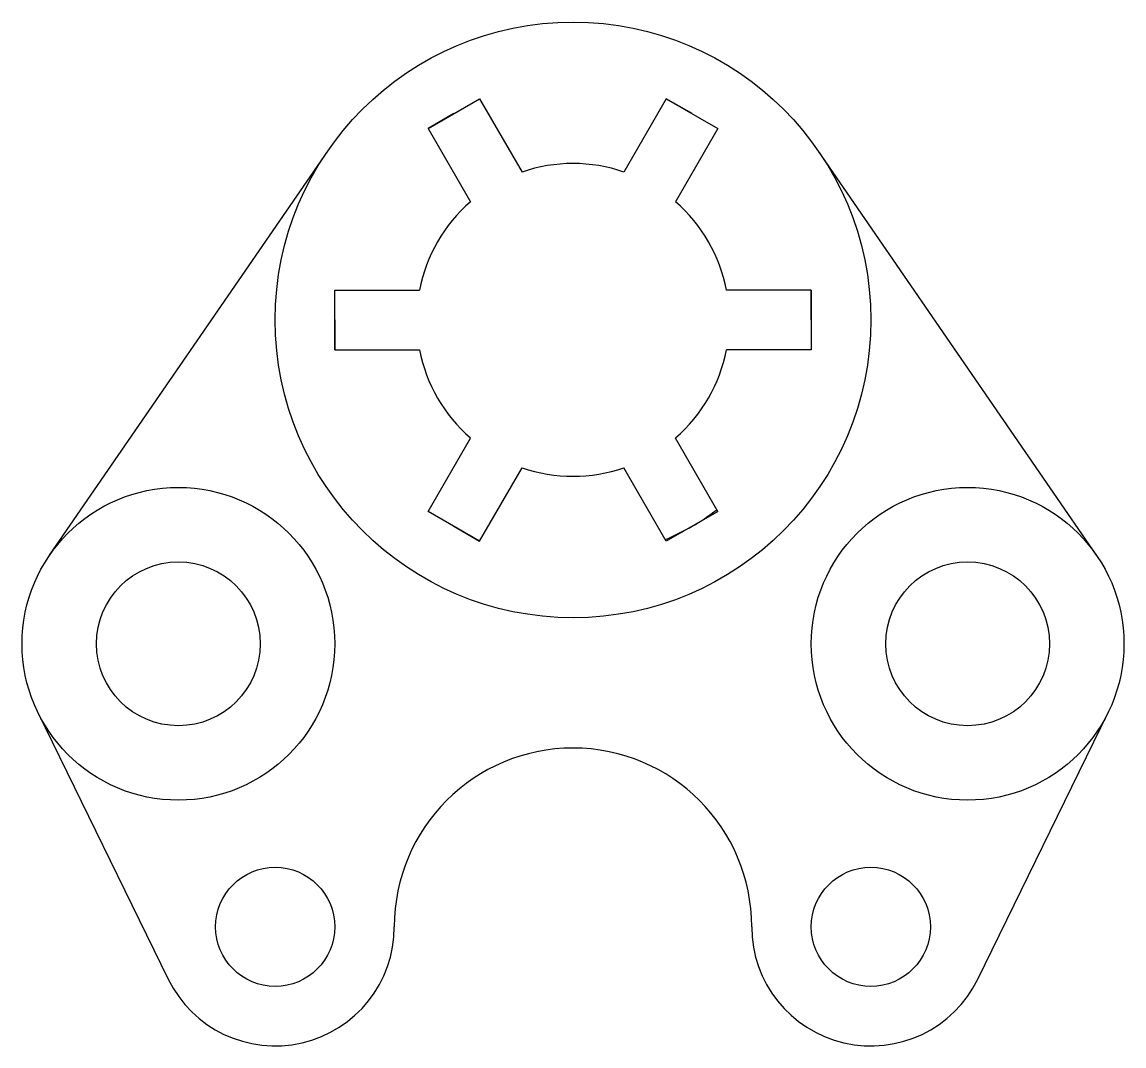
# Model space of a CAD drawing. Header units: millimetres. Extents: x 1426 to 2896, y 654 to 1448.
# Drawn here: x 1426.3 to 1574.3, y 654.2 to 791.7 of the extents above; entities outside this region: 1.
import ezdxf

# ---------------------------------------------------------------- set-up
doc = ezdxf.new("R2010")
doc.units = ezdxf.units.MM

# ---------------------------------------------------------------- blocks, each defined once
blk = doc.blocks.new('*U4')
for p, q in [((5.69, 4), (-5.69, 4)), ((5.69, 0), (5.69, 4)), ((5.69, 4), (5.69, -4)), ((5.69, -4), (-5.69, -4))]:
    blk.add_line(p, q)
blk = doc.blocks.new('*U5')
at = {"color": 0, "linetype": 'ByBlock', "lineweight": -2, "transparency": 16777216}
for p, rotation in [((1487.18, 774.51), 120), ((1513.49, 774.51), 59.99999999999999), ((1474.03, 751.73), 180), ((1487.18, 728.94), 239.9999999999999), ((1513.49, 728.94), 299.9999999999999)]:
    blk.add_blockref('*U4', p, dxfattribs=dict(at, rotation=rotation))
blk.add_blockref('*U4', (1526.65, 751.73), dxfattribs=at)
blk = doc.blocks.new('*U53')
for p, q in [((5.69, 4), (-5.69, 4)), ((5.69, 0), (5.69, 4)), ((5.69, 4), (5.69, -4)), ((5.69, -4), (-5.69, -4))]:
    blk.add_line(p, q)
blk = doc.blocks.new('*U54')
at = {"color": 0, "linetype": 'ByBlock', "lineweight": -2, "transparency": 16777216}
for p, rotation in [((1487.18, 774.51), 120), ((1513.49, 774.51), 59.99999999999999), ((1474.03, 751.73), 180), ((1487.18, 728.94), 239.9999999999999), ((1513.49, 728.94), 299.9999999999999)]:
    blk.add_blockref('*U53', p, dxfattribs=dict(at, rotation=rotation))
blk.add_blockref('*U53', (1526.65, 751.73), dxfattribs=at)
blk = doc.blocks.new('*U51')
for p, q in [((-70.3, -31.59), (-32.95, 22.68)), ((70.3, -31.59), (32.95, 22.68)), ((-32, -4), (-32, 4)), ((-32, 4), (-20.62, 4)), ((-32, 0), (-32, -4)), ((-32, -4), (-20.62, -4)), ((-71.87, -52.72), (-54.38, -88.52)), ((54.38, -88.52), (71.87, -52.72))]:
    blk.add_line(p, q)
for centre, radius in [((0, 0), 40), ((-53, -43.5), 21), ((53, -43.5), 21), ((-53, -43.5), 11), ((53, -43.5), 11), ((-40, -81.5), 8), ((40, -81.5), 8)]:
    blk.add_circle(centre, radius)
for centre, radius, start, end in [((0, 0), 21, 70.9806, 109.0194), ((0, 0), 21, 130.9806, 169.0194), ((0, 0), 21, 10.9806, 49.0194), ((0, 0), 21, 190.9806, 229.0194), ((0, 0), 21, 310.9806, 349.0194), ((0, 0), 21, 250.9806, 289.0194), ((0, 0), 32, 292.8192, 307.1808), ((0, -81.5), 24, 0, 180), ((-40, -81.5), 16, 206.0377, 0), ((40, -81.5), 16, 180, 333.9623)]:
    blk.add_arc(centre, radius, start, end)
blk.add_blockref('*U54', (-1500.34, -751.73))

msp = doc.modelspace()

# ---------------------------------------------------------------- linework, layer by layer
for p, q in [((1430.04, 720.13), (1467.39, 774.4)), ((1570.64, 720.13), (1533.29, 774.4)), ((1468.34, 747.73), (1468.34, 755.73)), ((1468.34, 755.73), (1479.72, 755.73)), ((1468.34, 751.73), (1468.34, 747.73)), ((1468.34, 747.73), (1479.72, 747.73)), ((1428.47, 699.01), (1445.96, 663.2)), ((1554.71, 663.2), (1572.21, 699.01))]:
    msp.add_line(p, q)
for centre, radius in [((1500.34, 751.73), 40), ((1447.34, 708.23), 21), ((1553.34, 708.23), 21), ((1447.34, 708.23), 11), ((1553.34, 708.23), 11), ((1460.34, 670.23), 8), ((1540.34, 670.23), 8)]:
    msp.add_circle(centre, radius)
for centre, radius, start, end in [((1500.34, 751.73), 21, 70.9806, 109.0194), ((1500.34, 751.73), 21, 130.9806, 169.0194), ((1500.34, 751.73), 21, 10.9806, 49.0194), ((1500.34, 751.73), 21, 190.9806, 229.0194), ((1500.34, 751.73), 21, 310.9806, 349.0194), ((1500.34, 751.73), 21, 250.9806, 289.0194), ((1500.34, 751.73), 32, 292.8192, 307.1808), ((1500.34, 670.23), 24, 0, 180), ((1460.34, 670.23), 16, 206.0377, 0), ((1540.34, 670.23), 16, 180, 333.9623)]:
    msp.add_arc(centre, radius, start, end)

# ---------------------------------------------------------------- block references
for name, p in [('*U51', (2822.43, 1407.63)), ('*U5', (0, 0))]:
    msp.add_blockref(name, p)

doc.saveas('drawing.dxf')
